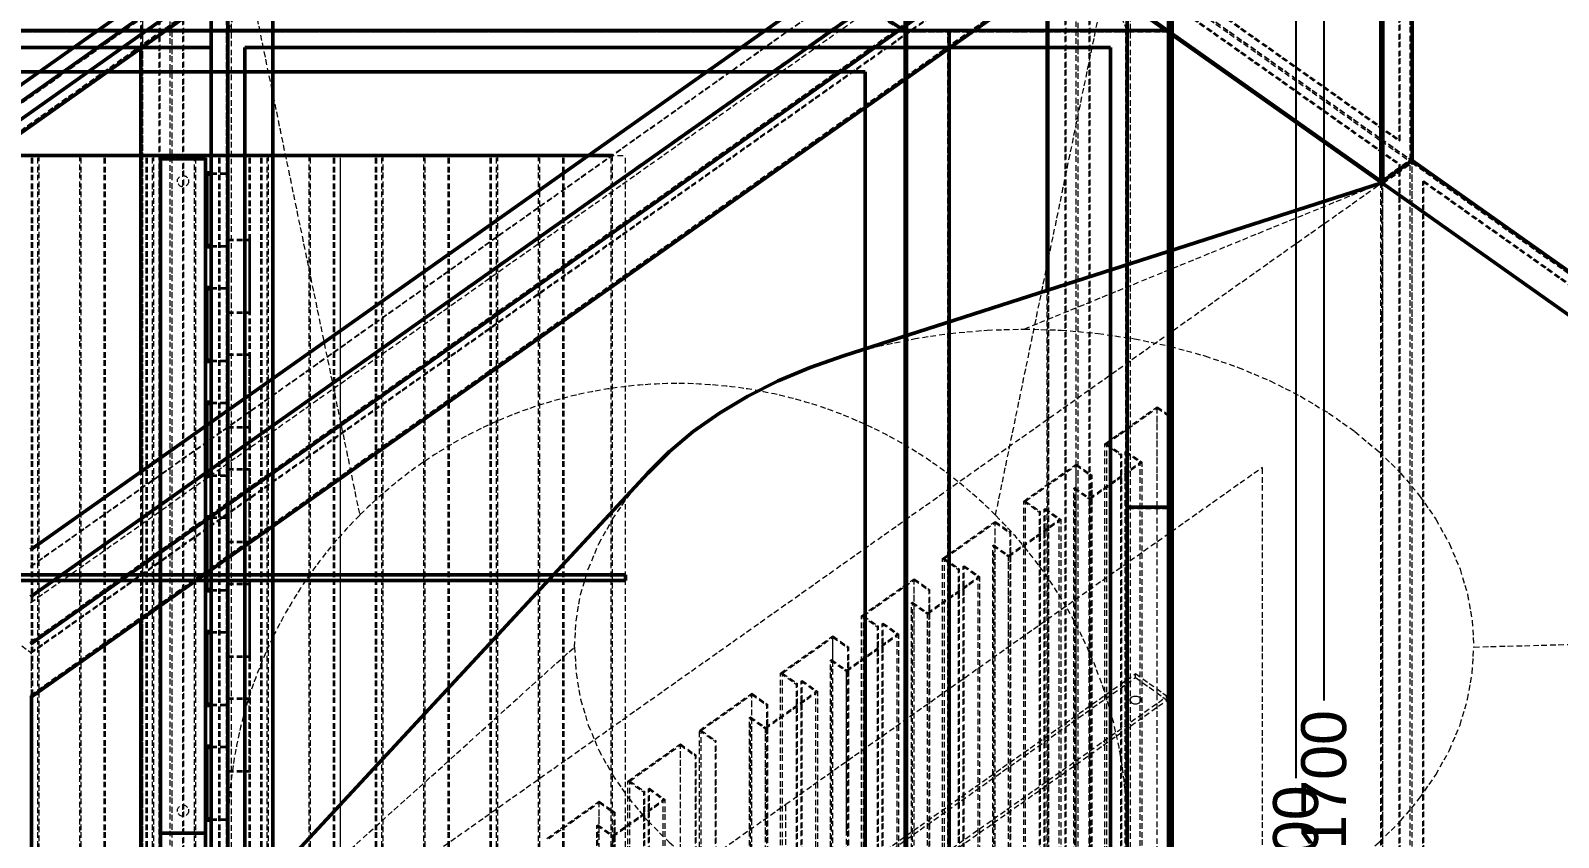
# Model space of a CAD drawing. Header units: millimetres. Extents: x -968 to 4266, y -964 to 3936.
# Drawn here: x 1596 to 2955, y 1482 to 2200 of the extents above; entities that cross this region are included whole.
import ezdxf

# ---------------------------------------------------------------- set-up
doc = ezdxf.new("R2010")
doc.units = ezdxf.units.MM
doc.linetypes.add('Hidden', pattern=[15, 5, -3, 5, -2])
for name, color, linetype, lineweight in [('Default', 7, 'Continuous', 50), ('Edges', 7, 'Hidden', 15), ('HiddenEdges', 2, 'Hidden', 15), ('HiddenSilhouettes', 2, 'Hidden', 15), ('HiddenWires', 7, 'Hidden', 15), ('Silhouettes', 7, 'Continuous', 50), ('Wires', 7, 'Hidden', 15)]:
    doc.layers.add(name, color=color, linetype=linetype, lineweight=lineweight)
doc.layers.add('Dimension', color=7, linetype='Continuous', lineweight=50, true_color=0x6495ed)
doc.styles.add('Default', font='arial.ttf')
doc.dimstyles.get("Standard").update_dxf_attribs({"dimtxt": 0.18, "dimasz": 0.18, "dimexe": 0.18, "dimexo": 0.0625, "dimgap": 0.09, "dimtad": 0, "dimtih": 1, "dimtoh": 1, "dimdec": 4, "dimzin": 0, "dimdsep": 46, "dimtxsty": 'Standard', "dimcen": 0.09, "dimadec": 0, "dimazin": 0, "dimtfac": 1, "dimtdec": 4, "dimtofl": 0, "dimtmove": 0, "dimatfit": 3, "dimfxl": 1, "dimtolj": 1, "dimtzin": 0, "dimarcsym": 0})

# ---------------------------------------------------------------- blocks, each defined once
blk = doc.blocks.new('Top')
at = {"layer": 'Edges'}
blk.add_lwpolyline([(990, 656.4), (1067.2, 282.8)], dxfattribs=at)
blk.add_polyline3d([(1632.8, 282.8, 0), (1750, 850, 0)], dxfattribs=at)
for start, end in [(45, 135), (135, 154.1767), (315, 45)]:
    blk.add_arc((1350, 0), 400, start, end, dxfattribs=at)
at = {"layer": 'HiddenEdges'}
blk.add_lwpolyline([(950, 850), (990, 656.4)], dxfattribs=at)
for points in [[(948.8, -848.8, 0), (948.8, 848.8, 0)], [(953, -853, 0), (953, 853, 0)], [(1751.2, 291.2, 0), (1751.2, 848.8, 0)], [(1753, -853, 0), (1753, 853, 0)], [(1750, 326.8, 0), (1751.2, 326.8, 0)], [(1751.2, 291.2, 0), (1786.8, 291.2, 0)], [(1751.2, -848.8, 0), (1751.2, 288.8, 0)], [(1751.2, 288.8, 0), (1786.8, 288.8, 0)], [(1750, 253.2, 0), (1751.2, 253.2, 0)]]:
    blk.add_polyline3d(points, dxfattribs=at)
blk.add_arc((1350, 0), 400, 154.1767, 205.8233, dxfattribs=at)
at = {"layer": 'HiddenSilhouettes'}
for points in [[(935, 587.5, 0), (950, 587.5, 0)], [(935, 586.3, 0), (950, 586.3, 0)], [(935, 522.7, 0), (950, 522.7, 0)], [(935, 521.5, 0), (950, 521.5, 0)], [(950, 528.5, 0), (970, 528.5, 0)], [(950, 527.3, 0), (968.8, 527.3, 0)], [(968.8, 463.7, 0), (968.8, 527.3, 0)], [(970, 462.5, 0), (970, 528.5, 0)], [(935, 485.5, 0), (950, 485.5, 0)], [(935, 484.3, 0), (950, 484.3, 0)], [(950, 463.7, 0), (968.8, 463.7, 0)], [(950, 462.5, 0), (970, 462.5, 0)], [(950, 426.5, 0), (970, 426.5, 0)], [(950, 425.3, 0), (968.8, 425.3, 0)], [(968.8, 361.7, 0), (968.8, 425.3, 0)], [(970, 360.5, 0), (970, 426.5, 0)], [(935, 420.7, 0), (950, 420.7, 0)], [(935, 419.5, 0), (950, 419.5, 0)], [(935, 383.5, 0), (950, 383.5, 0)], [(935, 382.3, 0), (950, 382.3, 0)], [(950, 361.7, 0), (968.8, 361.7, 0)], [(950, 360.5, 0), (970, 360.5, 0)], [(935, 318.7, 0), (950, 318.7, 0)], [(935, 317.5, 0), (950, 317.5, 0)], [(950, 324.5, 0), (970, 324.5, 0)], [(950, 323.3, 0), (968.8, 323.3, 0)], [(968.8, 259.7, 0), (968.8, 323.3, 0)], [(970, 258.5, 0), (970, 324.5, 0)], [(935, 281.5, 0), (950, 281.5, 0)], [(935, 280.3, 0), (950, 280.3, 0)], [(950, 259.7, 0), (968.8, 259.7, 0)], [(950, 258.5, 0), (970, 258.5, 0)], [(950, 222.5, 0), (970, 222.5, 0)], [(950, 221.3, 0), (968.8, 221.3, 0)], [(968.8, 157.7, 0), (968.8, 221.3, 0)], [(970, 156.5, 0), (970, 222.5, 0)], [(935, 216.7, 0), (950, 216.7, 0)], [(935, 215.5, 0), (950, 215.5, 0)], [(935, 179.5, 0), (950, 179.5, 0)], [(935, 178.3, 0), (950, 178.3, 0)], [(950, 157.7, 0), (968.8, 157.7, 0)], [(950, 156.5, 0), (970, 156.5, 0)], [(935, 114.7, 0), (950, 114.7, 0)], [(935, 113.5, 0), (950, 113.5, 0)], [(950, 120.5, 0), (970, 120.5, 0)], [(950, 119.3, 0), (968.8, 119.3, 0)], [(968.8, 55.7, 0), (968.8, 119.3, 0)], [(970, 54.5, 0), (970, 120.5, 0)], [(935, 77.5, 0), (950, 77.5, 0)], [(935, 76.3, 0), (950, 76.3, 0)], [(950, 55.7, 0), (968.8, 55.7, 0)], [(950, 54.5, 0), (970, 54.5, 0)], [(935, 12.7, 0), (950, 12.7, 0)], [(935, 11.5, 0), (950, 11.5, 0)]]:
    blk.add_polyline3d(points, dxfattribs=at)
at = {"layer": 'HiddenWires'}
for points in [[(1050, 0, 0), (1050, 600, 0)], [(1750, 222.5, 0), (1750, 445, 0)], [(1050, -600, 0), (1050, 0, 0)]]:
    blk.add_polyline3d(points, dxfattribs=at)
at = {"layer": 'Silhouettes'}
for points in [[(990, -890, 0), (990, 890, 0)], [(1790, -890, 0), (1790, 890, 0)], [(950, -850, 0), (950, 850, 0)], [(1750, 290, 0), (1750, 850, 0)], [(1786.8, 290, 0), (1786.8, 850, 0)], [(935, -835, 0), (935, 835, 0)], [(890, 0, 0), (890, 600, 0)], [(890, 600, 0), (930, 600, 0)], [(930, 278.1, 0), (930, 600, 0)], [(930, 521.5, 0), (930, 587.5, 0)], [(930, 587.5, 0), (935, 587.5, 0)], [(931.2, 522.7, 0), (931.2, 586.3, 0)], [(931.2, 586.3, 0), (935, 586.3, 0)], [(930, 521.5, 0), (935, 521.5, 0)], [(931.2, 522.7, 0), (935, 522.7, 0)], [(930, 419.5, 0), (930, 485.5, 0)], [(930, 485.5, 0), (935, 485.5, 0)], [(931.2, 420.7, 0), (931.2, 484.3, 0)], [(931.2, 484.3, 0), (935, 484.3, 0)], [(930, 419.5, 0), (935, 419.5, 0)], [(931.2, 420.7, 0), (935, 420.7, 0)], [(930, 317.5, 0), (930, 383.5, 0)], [(930, 383.5, 0), (935, 383.5, 0)], [(931.2, 318.7, 0), (931.2, 382.3, 0)], [(931.2, 382.3, 0), (935, 382.3, 0)], [(930, 317.5, 0), (935, 317.5, 0)], [(931.2, 318.7, 0), (935, 318.7, 0)], [(1750, 290, 0), (1786.8, 290, 0)], [(1750, -850, 0), (1750, 290, 0)], [(1786.8, -850, 0), (1786.8, 290, 0)], [(930, 215.5, 0), (930, 281.5, 0)], [(930, 281.5, 0), (935, 281.5, 0)], [(931.2, 216.7, 0), (931.2, 280.3, 0)], [(931.2, 280.3, 0), (935, 280.3, 0)], [(930, 0, 0), (930, 222.5, 0)], [(930, 215.5, 0), (935, 215.5, 0)], [(931.2, 216.7, 0), (935, 216.7, 0)], [(930, 113.5, 0), (930, 179.5, 0)], [(930, 179.5, 0), (935, 179.5, 0)], [(931.2, 114.7, 0), (931.2, 178.3, 0)], [(931.2, 178.3, 0), (935, 178.3, 0)], [(930, 113.5, 0), (935, 113.5, 0)], [(931.2, 114.7, 0), (935, 114.7, 0)], [(930, 11.5, 0), (930, 77.5, 0)], [(930, 77.5, 0), (935, 77.5, 0)], [(931.2, 12.7, 0), (931.2, 76.3, 0)], [(931.2, 76.3, 0), (935, 76.3, 0)], [(890, -600, 0), (890, 0, 0)], [(890, 0, 0), (930, 0, 0)], [(930, 11.5, 0), (935, 11.5, 0)], [(930, -222.5, 0), (930, 0, 0)], [(931.2, 12.7, 0), (935, 12.7, 0)]]:
    blk.add_polyline3d(points, dxfattribs=at)
at = {"layer": 'Wires'}
for centre in [(910, 580), (910, 20)]:
    blk.add_circle(centre, 5, dxfattribs=at)
blk = doc.blocks.new('Front')
at = {"layer": 'Edges'}
for points in [[(950.5, 871, 0), (1067.2, 1169.8, 0)], [(1632.8, 1169.8, 0), (1749.5, 871, 0)]]:
    blk.add_polyline3d(points, dxfattribs=at)
at = {"layer": 'HiddenEdges'}
blk.add_lwpolyline([(950, 869.8), (950.5, 871)], dxfattribs=at)
for points in [[(1749.5, 871, 0), (1750, 869.8, 0)], [(531.2, 869.8, 0), (948.8, 869.8, 0)], [(948.8, -1517.8, 0), (948.8, 869.8, 0)], [(951.2, -1517.8, 0), (951.2, 869.8, 0)], [(951.2, 869.8, 0), (1748.8, 869.8, 0)], [(1748.8, -1517.8, 0), (1748.8, 869.8, 0)], [(1751.2, -1517.8, 0), (1751.2, 869.8, 0)], [(1751.2, 869.8, 0), (1786.8, 869.8, 0)], [(1750, 834.2, 0), (1751.2, 834.2, 0)], [(930, -380.2, 0), (930, 759.8, 0)], [(931.2, -380.2, 0), (931.2, 759.8, 0)], [(970, -380.2, 0), (970, 759.8, 0)]]:
    blk.add_polyline3d(points, dxfattribs=at)
at = {"layer": 'HiddenSilhouettes'}
for points in [[(950, 869.8), (950, 871)], [(1750, 871), (1750, 869.8)]]:
    blk.add_lwpolyline(points, dxfattribs=at)
for points in [[(950, 869.8, 0), (950, 871, 0)], [(530, 869.8, 0), (950, 869.8, 0)], [(950, 869.8, 0), (1750, 869.8, 0)], [(930, 759.8, 0), (950, 759.8, 0)], [(950, 759.8, 0), (970, 759.8, 0)], [(968.8, -380.2, 0), (968.8, 759.8, 0)], [(890, 381.8, 0), (890, 386.8, 0)], [(890, 386.8, 0), (930, 386.8, 0)], [(890, 381.8, 0), (930, 381.8, 0)], [(930, 381.8, 0), (930, 386.8, 0)]]:
    blk.add_polyline3d(points, dxfattribs=at)
at = {"layer": 'HiddenWires'}
blk.add_polyline3d([(1050, -380.2, 0), (1050, 759.8, 0)], dxfattribs=at)
at = {"layer": 'Silhouettes'}
for points in [[(950, 871), (950.3, 1169.8)], [(1749.7, 1169.8), (1750, 871)]]:
    blk.add_lwpolyline(points, dxfattribs=at)
for points in [[(530, 871, 0), (950, 871, 0)], [(950, 871, 0), (1750, 871, 0)], [(950, -1519, 0), (950, 871, 0)], [(1750, -1519, 0), (1750, 871, 0)], [(1750, 871, 0), (1786.8, 871, 0)], [(1786.8, -1519, 0), (1786.8, 871, 0)], [(545, 856, 0), (935, 856, 0)], [(935, -1504, 0), (935, 856, 0)], [(965, 856, 0), (1735, 856, 0)], [(965, -1504, 0), (965, 856, 0)], [(1735, -1504, 0), (1735, 856, 0)]]:
    blk.add_polyline3d(points, dxfattribs=at)
blk.add_polyline3d([(1750, 869.8, 0)], close=True, dxfattribs=at)
blk = doc.blocks.new('Left')
at = {"layer": 'Edges'}
blk.add_lwpolyline([(282.8, 1169.8), (848.8, 870.4)], dxfattribs=at)
for points in [[(72.7, 759.8, 0)], [(136.3, 759.8, 0)], [(137.5, 759.8, 0)], [(173.5, 759.8, 0)], [(174.7, 759.8, 0)], [(238.3, 759.8, 0)], [(239.5, 759.8, 0)], [(275.5, 759.8, 0)], [(276.7, 759.8, 0)], [(340.3, 759.8, 0)], [(341.5, 759.8, 0)], [(377.5, 759.8, 0)], [(378.7, 759.8, 0)], [(442.3, 759.8, 0)], [(443.5, 759.8, 0)], [(479.5, 759.8, 0)], [(480.7, 759.8, 0)], [(544.3, 759.8, 0)], [(545.5, 759.8, 0)]]:
    blk.add_polyline3d(points, close=True, dxfattribs=at)
for points in [[(78.5, 386.8, 0), (78.5, 759.8, 0)], [(114.5, 386.8, 0), (114.5, 759.8, 0)], [(180.5, 386.8, 0), (180.5, 759.8, 0)], [(216.5, 386.8, 0), (216.5, 759.8, 0)], [(282.5, 386.8, 0), (282.5, 759.8, 0)], [(318.5, 386.8, 0), (318.5, 759.8, 0)], [(384.5, 386.8, 0), (384.5, 759.8, 0)], [(420.5, 386.8, 0), (420.5, 759.8, 0)], [(486.5, 386.8, 0), (486.5, 759.8, 0)], [(522.5, 386.8, 0), (522.5, 759.8, 0)], [(588.5, 386.8, 0), (588.5, 759.8, 0)], [(78.5, -225.2, 0), (78.5, 381.8, 0)], [(114.5, -225.2, 0), (114.5, 381.8, 0)], [(180.5, -225.2, 0), (180.5, 381.8, 0)], [(216.5, -225.2, 0), (216.5, 381.8, 0)], [(282.5, -225.2, 0), (282.5, 381.8, 0)], [(318.5, -225.2, 0), (318.5, 381.8, 0)], [(384.5, -225.2, 0), (384.5, 381.8, 0)], [(420.5, -225.2, 0), (420.5, 381.8, 0)], [(486.5, -225.2, 0), (486.5, 381.8, 0)], [(522.5, -225.2, 0), (522.5, 381.8, 0)], [(588.5, -225.2, 0), (588.5, 381.8, 0)]]:
    blk.add_polyline3d(points, dxfattribs=at)
at = {"layer": 'HiddenEdges'}
blk.add_lwpolyline([(848.8, 870.4), (850, 869.8)], dxfattribs=at)
for points in [[(886.8, 869.8, 0), (850, 869.8, 0)], [(886.8, -1517.8, 0), (886.8, 869.8, 0)], [(888, 856, 0), (886.8, 856, 0)], [(72.7, -380.2, 0), (72.7, 759.8, 0)], [(136.3, -380.2, 0), (136.3, 759.8, 0)], [(137.5, -380.2, 0), (137.5, 759.8, 0)], [(173.5, -380.2, 0), (173.5, 759.8, 0)], [(174.7, -380.2, 0), (174.7, 759.8, 0)], [(238.3, -380.2, 0), (238.3, 759.8, 0)], [(239.5, -380.2, 0), (239.5, 759.8, 0)], [(275.5, -380.2, 0), (275.5, 759.8, 0)], [(276.7, -380.2, 0), (276.7, 759.8, 0)], [(340.3, -380.2, 0), (340.3, 759.8, 0)], [(341.5, -380.2, 0), (341.5, 759.8, 0)], [(377.5, -380.2, 0), (377.5, 759.8, 0)], [(378.7, -380.2, 0), (378.7, 759.8, 0)], [(442.3, -380.2, 0), (442.3, 759.8, 0)], [(443.5, -380.2, 0), (443.5, 759.8, 0)], [(479.5, -380.2, 0), (479.5, 759.8, 0)], [(480.7, -380.2, 0), (480.7, 759.8, 0)], [(544.3, -380.2, 0), (544.3, 759.8, 0)], [(545.5, -380.2, 0), (545.5, 759.8, 0)], [(78.5, 381.8, 0), (78.5, 386.8, 0)], [(114.5, 381.8, 0), (114.5, 386.8, 0)], [(180.5, 381.8, 0), (180.5, 386.8, 0)], [(216.5, 381.8, 0), (216.5, 386.8, 0)], [(282.5, 381.8, 0), (282.5, 386.8, 0)], [(318.5, 381.8, 0), (318.5, 386.8, 0)], [(384.5, 381.8, 0), (384.5, 386.8, 0)], [(420.5, 381.8, 0), (420.5, 386.8, 0)], [(486.5, 381.8, 0), (486.5, 386.8, 0)], [(522.5, 381.8, 0), (522.5, 386.8, 0)], [(588.5, 381.8, 0), (588.5, 386.8, 0)]]:
    blk.add_polyline3d(points, dxfattribs=at)
at = {"layer": 'HiddenSilhouettes'}
for points in [[(-290, 871, 0), (848.2, 871, 0)], [(848.8, 871, 0), (850, 871, 0)], [(848.8, 870.6, 0), (850, 869.8, 0)], [(71.5, -380.2, 0), (71.5, 759.8, 0)], [(77.3, -380.2, 0), (77.3, 759.8, 0)], [(115.7, -380.2, 0), (115.7, 759.8, 0)], [(179.3, -380.2, 0), (179.3, 759.8, 0)], [(217.7, -380.2, 0), (217.7, 759.8, 0)], [(281.3, -380.2, 0), (281.3, 759.8, 0)], [(319.7, -380.2, 0), (319.7, 759.8, 0)], [(383.3, -380.2, 0), (383.3, 759.8, 0)], [(421.7, -380.2, 0), (421.7, 759.8, 0)], [(485.3, -380.2, 0), (485.3, 759.8, 0)], [(523.7, -380.2, 0), (523.7, 759.8, 0)], [(587.3, -380.2, 0), (587.3, 759.8, 0)]]:
    blk.add_polyline3d(points, dxfattribs=at)
at = {"layer": 'HiddenWires'}
blk.add_polyline3d([(848.8, 869.8, 0), (850, 869.8, 0)], dxfattribs=at)
at = {"layer": 'Silhouettes'}
for points in [[(848.8, 869.8, 0), (848.8, 1479.8, 0)], [(850, 869.8, 0), (850, 1191.7, 0)], [(399.7, 1169.8, 0), (848.8, 870.6, 0)], [(848.2, 871, 0), (848.8, 871, 0)], [(850, 794.5, 0), (850, 871, 0)], [(850, 871, 0), (888, 871, 0)], [(888, -1519, 0), (888, 871, 0)], [(848.8, 869.8, 0), (850, 869.8, 0)], [(848.8, -1520.2, 0), (848.8, 869.8, 0)], [(-253.2, 834.2, 0), (813.2, 834.2, 0)], [(813.2, -1482.2, 0), (813.2, 834.2, 0)], [(850, 0, 0), (850, 794.5, 0)], [(12.5, 759.8, 0), (78.5, 759.8, 0)], [(71.5, 759.8, 0), (137.5, 759.8, 0)], [(72.7, 759.8, 0), (136.3, 759.8, 0)], [(114.5, 759.8, 0), (180.5, 759.8, 0)], [(173.5, 759.8, 0), (222.5, 759.8, 0)], [(174.7, 759.8, 0), (222.5, 759.8, 0)], [(216.5, 759.8, 0), (282.5, 759.8, 0)], [(275.5, 759.8, 0), (333.7, 759.8, 0)], [(276.7, 759.8, 0), (333.7, 759.8, 0)], [(318.5, 759.8, 0), (384.5, 759.8, 0)], [(377.5, 759.8, 0), (443.5, 759.8, 0)], [(378.7, 759.8, 0), (442.3, 759.8, 0)], [(420.5, 759.8, 0), (486.5, 759.8, 0)], [(479.5, 759.8, 0), (545.5, 759.8, 0)], [(480.7, 759.8, 0), (544.3, 759.8, 0)], [(522.5, 759.8, 0), (588.5, 759.8, 0)], [(0, 386.8, 0), (600, 386.8, 0)], [(0, 381.8, 0), (600, 381.8, 0)], [(600, 381.8, 0), (600, 386.8, 0)]]:
    blk.add_polyline3d(points, dxfattribs=at)
for points in [[(850, 871, 0)], [(71.5, 759.8, 0)], [(77.3, 759.8, 0)], [(115.7, 759.8, 0)], [(179.3, 759.8, 0)], [(217.7, 759.8, 0)], [(281.3, 759.8, 0)], [(319.7, 759.8, 0)], [(383.3, 759.8, 0)], [(421.7, 759.8, 0)], [(485.3, 759.8, 0)], [(523.7, 759.8, 0)], [(587.3, 759.8, 0)]]:
    blk.add_polyline3d(points, close=True, dxfattribs=at)
at = {"layer": 'Wires'}
for points in [[(-850, 869.8, 0), (848.8, 869.8, 0)], [(0, 759.8, 0), (600, 759.8, 0)], [(600, -380.2, 0), (600, 759.8, 0)]]:
    blk.add_polyline3d(points, dxfattribs=at)
blk = doc.blocks.new('Isometric')
at = {"layer": 'Edges'}
for points in [[(70.7, 170.2), (1329.4, 1060.2)], [(70.7, 159.8), (1277, 1012.8)], [(70.7, 122.8), (1329.4, 1012.8)], [(1272.8, 579.3), (1272.8, 970.7)], [(996.7, 775.4), (1271.9, 580.8)], [(976.7, 483.3), (976.7, 761.3)], [(169.7, 322), (169.7, 699)], [(170.6, 322.6), (170.6, 699.6)], [(1272.8, 578.5), (1272.8, 612.5)], [(1272.8, 578.5), (1272.8, 579.3)], [(1272.8, 579.3), (1838.5, 179.3)], [(1272.8, 578.5), (1302.8, 557.2)], [(793.9, 424.6), (824.7, 433.1), (856.4, 439.8), (888.8, 444.6), (921.6, 447.5), (954.6, 448.5)], [(954.6, 448.5), (987.6, 447.5), (1020.4, 444.6), (1052.8, 439.8), (1084.5, 433.1), (1115.3, 424.6), (1145, 414.4), (1173.4, 402.4), (1200.3, 388.8), (1225.5, 373.7), (1248.9, 357.2), (1270.3, 339.3), (1289.5, 320.3), (1306.4, 300.2), (1320.9, 279.2), (1332.9, 257.4), (1342.4, 235), (1349.1, 212.2), (1353.2, 189), (1354.6, 165.6)], [(554.6, 165.6), (556, 189), (560, 212.2), (566.8, 235), (576.3, 257.4), (588.3, 279.2), (602.8, 300.2), (619.7, 320.3)], [(169.7, -164.8), (169.7, 190.7)], [(71.2, -271), (554.6, 165.6)], [(554.6, 165.6), (556, 142.3), (560, 119.1), (566.8, 96.2), (576.3, 73.8), (588.3, 52), (602.8, 31), (619.7, 10.9), (638.9, -8.1), (660.3, -26), (683.7, -42.5), (708.9, -57.6), (735.8, -71.2), (764.2, -83.1), (793.9, -93.4), (824.7, -101.9), (856.4, -108.6), (888.8, -113.4), (921.6, -116.3), (954.6, -117.2)], [(954.6, -117.2), (987.6, -116.3), (1020.4, -113.4), (1052.8, -108.6), (1084.5, -101.9), (1115.3, -93.4), (1145, -83.1), (1173.4, -71.2), (1200.3, -57.6), (1225.5, -42.5), (1248.9, -26), (1270.3, -8.1), (1289.5, 10.9), (1306.4, 31), (1320.9, 52), (1332.9, 73.8), (1342.4, 96.2), (1349.1, 119.1), (1353.2, 142.3), (1354.6, 165.6)]]:
    blk.add_lwpolyline(points, dxfattribs=at)
for points in [[(-205.1, 447, 0), (975.8, 1282, 0)], [(70.7, 237, 0), (1272.8, 1087, 0)], [(954.6, 448.5, 0), (1272.8, 578.5, 0)], [(170.6, -163.9, 0), (170.6, 191.3, 0)], [(1354.6, 165.6, 0), (1837.2, 178.4, 0)]]:
    blk.add_polyline3d(points, dxfattribs=at)
at = {"layer": 'HiddenEdges'}
for points in [[(186, -293.6), (186, 1375.2)], [(196.6, -311.7), (196.6, 1378.3)], [(196.6, -312), (196.6, 1376.3)], [(206.3, -309.2), (206.3, 1359.6)], [(170.6, -330.9), (170.6, 1359.1)], [(-226.3, 447.4), (974.1, 1296.2)], [(1289.1, 616.4), (1289.1, 1026.6)], [(992.1, -863.6), (992.1, 805.2)], [(1002.7, 808.3), (1299.7, 598.3)], [(1002.7, 808), (1298, 599.2)], [(976.7, -900.9), (976.7, 789.1)], [(1012.4, -879.2), (1012.4, 789.6)], [(169.7, 699), (169.7, 742)], [(1289.1, -1073.6), (1289.1, 595.2)], [(1299.7, -1092), (1299.7, 596.3)], [(70.7, -271.5), (1272.8, 578.5)], [(1272.8, 578.5), (1273.6, 579.1)], [(1272.8, 459.4), (1272.8, 578.5)], [(1273.6, -1110.9), (1273.6, 579.1)], [(1273.6, -257.7), (1273.6, 577.9)], [(1309.4, -1089.2), (1309.4, 579.6)], [(976.7, -900.4), (976.7, 483.3)], [(1073, 306.3), (1073, 379.4)], [(1073, -399.6), (1073, 378.2)], [(1045.5, -466.2), (1045.5, 339.9)], [(1000.9, -478.9), (1000.9, 327.2)], [(1040.5, -469.7), (1040.5, 336.4)], [(169.7, 190.7), (169.7, 322)], [(170.6, 191.3), (170.6, 322.6)], [(1014.2, -488.3), (1014.2, 317.8)], [(999.6, -498.6), (999.6, 307.5)], [(968.4, -520.7), (968.4, 285.4)], [(973.3, -517.2), (973.3, 288.9)], [(1012.9, 0), (1012.9, 298.1)], [(1012.9, -442.1), (1012.9, 296.9)], [(928.8, 153.1), (928.8, 277.4)], [(942.1, -539.3), (942.1, 266.8)], [(940.8, 153.1), (940.8, 247.1)], [(896.3, -571.7), (896.3, 234.4)], [(901.2, -568.2), (901.2, 237.9)], [(856.7, 153.1), (856.7, 226.4)], [(856.7, -580.9), (856.7, 225.2)], [(855.4, -600.6), (855.4, 205.5)], [(870, -590.3), (870, 215.8)], [(868.7, 153.1), (868.7, 196.1)], [(868.7, -544.1), (868.7, 194.9)], [(824.1, -622.7), (824.1, 183.4)], [(829.1, -619.2), (829.1, 186.9)], [(784.5, -631.9), (784.5, 174.2)], [(797.8, -641.3), (797.8, 164.8)], [(70.7, 159.8), (71.6, 160.4)], [(783.3, -651.6), (783.3, 154.5)], [(757, -670.2), (757, 135.9)], [(796.6, -595.1), (796.6, 143.9)], [(1053.6, 138.4), (1053.6, 141.9)], [(712.4, -682.9), (712.4, 123.2)], [(752, -673.7), (752, 132.4)], [(711.1, -702.6), (711.1, 103.5)], [(724.4, 0), (724.4, 94.1)], [(724.4, -646.1), (724.4, 92.9)], [(648.8, 0), (648.8, 79.4)], [(648.8, -727.9), (648.8, 78.2)], [(662.1, -737.3), (662.1, 68.8)], [(679.9, -677.6), (679.9, 81.4)], [(576.6, -778.9), (576.6, 27.2)], [(616.2, -769.7), (616.2, 36.4)], [(621.2, -766.2), (621.2, 39.9)], [(589.9, -788.3), (589.9, 17.8)], [(588.7, -809.2), (588.7, -3.1)]]:
    blk.add_lwpolyline(points, dxfattribs=at)
for points in [[(-226.3, 461.2, 0), (954.6, 1296.2, 0)], [(-226.3, 421.4, 0), (974.1, 1270.2, 0)], [(70.7, 251.2, 0), (1251.6, 1086.2, 0)], [(70.7, 237.4, 0), (1271.1, 1086.2, 0)], [(70.7, 211.4, 0), (1271.1, 1060.2, 0)], [(70.7, 160.7, 0), (1272.8, 1010.7, 0)], [(1002.7, -882, 0), (1002.7, 806.3, 0)], [(1012.4, 810.8, 0), (1288.2, 615.8, 0)], [(976.7, 789.1, 0), (1273.6, 579.1, 0)], [(1013.3, 790.2, 0), (1289.1, 595.2, 0)], [(170.6, 699.6, 0), (170.6, 742.6, 0)], [(1271.9, 579.1, 0), (1298, 597.5, 0)], [(1288.2, 594.6, 0), (1289.1, 595.2, 0)], [(1310.3, 580.2, 0), (1854.7, 195.2, 0)], [(1086.3, -390.2, 0), (1086.3, 368.8, 0)], [(1000.9, 306.3, 0), (1000.9, 328.4, 0)], [(928.8, -529.9, 0), (928.8, 276.2, 0)], [(927.5, -549.6, 0), (927.5, 256.5, 0)], [(940.8, -493.1, 0), (940.8, 245.9, 0)], [(784.5, 153.1, 0), (784.5, 175.4, 0)], [(796.6, 0, 0), (796.6, 145.1, 0)], [(712.4, 0, 0), (712.4, 124.4, 0)], [(725.7, -692.3, 0), (725.7, 113.8, 0)], [(576.6, 0, 0), (576.6, 28.4, 0)], [(575.4, -798.6, 0), (575.4, 7.5, 0)], [(588.7, -153.1, 0), (588.7, -1.9, 0)]]:
    blk.add_polyline3d(points, dxfattribs=at)
at = {"layer": 'HiddenSilhouettes'}
for points in [[(185.1, -294.2), (185.1, 1374.6)], [(207.2, -308.6), (207.2, 1360.2)], [(70.7, 205), (1277, 1058)], [(991.2, -864.2), (991.2, 804.6)], [(1001, -880.8), (1001, 807.5)], [(1013.3, 811.4), (1289.1, 616.4)], [(1012.4, 789.6), (1288.2, 594.6)], [(1013.3, -878.6), (1013.3, 790.2)], [(1299.7, 459.4), (1299.7, 598.3)], [(1288.2, -1074.2), (1288.2, 594.6)], [(1298, -1090.8), (1298, 597.5)], [(1271.9, -258.9), (1271.9, 578.2)], [(1273.6, 579.1), (1273.6, 579.9)], [(1273.6, 579.1), (1839.3, 179.1)], [(1310.3, -1088.6), (1310.3, 580.2)], [(975, -899.2), (975, 482.8)], [(975.8, -459.4), (975.8, 483.1)], [(-225.4, 370.4), (71.6, 160.4)], [(1026.4, 346.4), (1073, 379.4)], [(1073, 379.4), (1087.2, 369.4)], [(1073, 378.2), (1086.3, 368.8)], [(1086.3, 368.8), (1087.2, 369.4)], [(1026.4, -459.7), (1026.4, 346.4)], [(1026.4, 346.4), (1040.5, 336.4)], [(1028.1, -459.7), (1028.1, 346.4)], [(1028.1, 346.4), (1041.4, 337)], [(1044.6, 339.3), (1045.5, 339.9)], [(954.2, 295.4), (1000.9, 328.4)], [(955.9, 295.4), (1000.9, 327.2)], [(1000.9, 328.4), (1015.1, 318.4)], [(1000.9, 327.2), (1014.2, 317.8)], [(1012.9, 298.1), (1057.9, 329.9)], [(1040.5, 336.4), (1041.4, 337)], [(1041.4, -469.1), (1041.4, 337)], [(1044.6, -466.8), (1044.6, 339.3)], [(1057.9, -476.2), (1057.9, 329.9)], [(1059.6, -409.1), (1059.6, 329.9)], [(168.9, 190.1), (168.9, 321.4)], [(1014.2, 317.8), (1015.1, 318.4)], [(1015.1, -487.7), (1015.1, 318.4)], [(998.8, 306.9), (999.6, 307.5)], [(998.8, -452.1), (998.8, 306.9)], [(999.6, 307.5), (1012.9, 298.1)], [(954.2, -510.7), (954.2, 295.4)], [(954.2, 295.4), (968.4, 285.4)], [(955.9, -510.7), (955.9, 295.4)], [(955.9, 295.4), (969.2, 286)], [(969.2, -520.1), (969.2, 286)], [(972.5, 288.3), (973.3, 288.9)], [(972.5, -517.8), (972.5, 288.3)], [(972.5, 288.3), (985.8, 278.9)], [(973.3, 288.9), (987.5, 278.9)], [(883.8, 244.4), (928.8, 276.2)], [(928.8, 276.2), (942.1, 266.8)], [(940.8, 247.1), (985.8, 278.9)], [(940.8, 245.9), (987.5, 278.9)], [(985.8, -527.2), (985.8, 278.9)], [(942.1, 266.8), (942.9, 267.4)], [(942.9, -538.7), (942.9, 267.4)], [(926.7, 255.9), (927.5, 256.5)], [(926.7, 255.9), (940.8, 245.9)], [(927.5, 256.5), (940.8, 247.1)], [(882.1, -561.7), (882.1, 244.4)], [(882.1, 244.4), (896.3, 234.4)], [(883.8, -561.7), (883.8, 244.4)], [(883.8, 244.4), (897.1, 235)], [(896.3, 234.4), (897.1, 235)], [(897.1, -571.1), (897.1, 235)], [(900.4, -568.8), (900.4, 237.3)], [(900.4, 237.3), (913.7, 227.9)], [(810, 193.4), (856.7, 226.4)], [(811.7, 193.4), (856.7, 225.2)], [(856.7, 225.2), (870, 215.8)], [(868.7, 194.9), (915.3, 227.9)], [(913.7, -578.2), (913.7, 227.9)], [(915.3, -511.1), (915.3, 227.9)], [(854.5, 204.9), (855.4, 205.5)], [(854.5, -554.1), (854.5, 204.9)], [(854.5, 204.9), (868.7, 194.9)], [(855.4, 205.5), (868.7, 196.1)], [(870, 215.8), (870.8, 216.4)], [(870.8, -589.7), (870.8, 216.4)], [(810, -612.7), (810, 193.4)], [(811.7, -612.7), (811.7, 193.4)], [(811.7, 193.4), (825, 184)], [(796.6, 145.1), (841.5, 176.9)], [(796.6, 143.9), (843.2, 176.9)], [(824.1, 183.4), (825, 184)], [(825, -622.1), (825, 184)], [(828.2, -619.8), (828.2, 186.3)], [(828.2, 186.3), (841.5, 176.9)], [(841.5, -629.2), (841.5, 176.9)], [(843.2, -562.1), (843.2, 176.9)], [(739.6, 142.4), (784.5, 174.2)], [(784.5, 175.4), (798.7, 165.4)], [(784.5, 174.2), (797.8, 164.8)], [(797.8, 164.8), (798.7, 165.4)], [(798.7, -640.7), (798.7, 165.4)], [(71.6, 121.3), (71.6, 160.4)], [(782.4, -605.1), (782.4, 153.9)], [(629.3, -158.1), (1053.6, 141.9)], [(737.9, -663.7), (737.9, 142.4)], [(737.9, 142.4), (752, 132.4)], [(739.6, -663.7), (739.6, 142.4)], [(739.6, 142.4), (752.9, 133)], [(756.1, 135.3), (757, 135.9)], [(757, 135.9), (771.1, 125.9)], [(1053.6, 138.4), (1081.9, 118.4)], [(665.7, 91.4), (712.4, 124.4)], [(667.4, 91.4), (712.4, 123.2)], [(712.4, 123.2), (725.7, 113.8)], [(724.4, 94.1), (769.4, 125.9)], [(724.4, 92.9), (771.1, 125.9)], [(752.9, -673.1), (752.9, 133)], [(756.1, -670.8), (756.1, 135.3)], [(756.1, 135.3), (769.4, 125.9)], [(769.4, -680.2), (769.4, 125.9)], [(771.1, -613.1), (771.1, 125.9)], [(657.6, -178.1), (1081.9, 121.9)], [(657.6, -181.6), (1081.9, 118.4)], [(726.6, -691.7), (726.6, 114.4)], [(1081.9, 118.4), (1081.9, 121.9)], [(710.3, 102.9), (711.1, 103.5)], [(711.1, 103.5), (724.4, 94.1)], [(667.4, -714.7), (667.4, 91.4)], [(667.4, 91.4), (680.7, 82)], [(679.9, 81.4), (680.7, 82)], [(603.8, 46.4), (648.8, 78.2)], [(648.8, 78.2), (662.1, 68.8)], [(662.1, 68.8), (662.9, 69.4)], [(662.9, -736.7), (662.9, 69.4)], [(602.1, -759.7), (602.1, 46.4)], [(602.1, 46.4), (616.2, 36.4)], [(603.8, -759.7), (603.8, 46.4)], [(603.8, 46.4), (617.1, 37)], [(531.7, -4.6), (576.6, 27.2)], [(576.6, 28.4), (590.8, 18.4)], [(588.7, -1.9), (633.6, 29.9)], [(588.7, -3.1), (635.3, 29.9)], [(616.2, 36.4), (617.1, 37)], [(617.1, -769.1), (617.1, 37)], [(620.3, -766.8), (620.3, 39.3)], [(620.3, 39.3), (633.6, 29.9)], [(633.6, -776.2), (633.6, 29.9)], [(635.3, -776.2), (635.3, 29.9)], [(590.8, -787.7), (590.8, 18.4)], [(574.5, 6.9), (575.4, 7.5)], [(574.5, -799.2), (574.5, 6.9)], [(574.5, 6.9), (588.7, -3.1)], [(575.4, 7.5), (588.7, -1.9)]]:
    blk.add_lwpolyline(points, dxfattribs=at)
for points in [[(194.9, -310.8, 0), (194.9, 1377.5, 0)], [(-224.6, 446.2, 0), (975.8, 1295, 0)], [(-226.3, 420.2, 0), (975.8, 1270.2, 0)], [(1288.2, 615.8, 0), (1288.2, 1026, 0)], [(1298, 599.2, 0), (1298, 1028.8, 0)], [(1002.7, 806.3, 0), (1298, 597.5, 0)], [(168.9, 698.4, 0), (168.9, 741.4, 0)], [(1288.2, 615.8, 0), (1289.1, 616.4, 0)], [(1271.9, 580.8, 0), (1298, 599.2, 0)], [(1274.2, 578.3, 0), (1299.7, 596.3, 0)], [(1299.7, 596.3, 0), (1863.7, 197.5, 0)], [(1309.4, 579.6, 0), (1310.3, 580.2, 0)], [(1309.4, 579.6, 0), (1853.9, 194.6, 0)], [(1272.8, -258.3, 0), (1272.8, 459.4, 0)], [(1028.1, 346.4, 0), (1073, 378.2, 0)], [(1087.2, -389.6, 0), (1087.2, 369.4, 0)], [(1045.5, 339.9, 0), (1059.6, 329.9, 0)], [(1012.9, 296.9, 0), (1059.6, 329.9, 0)], [(1044.6, 339.3, 0), (1057.9, 329.9, 0)], [(998.8, 306.9, 0), (1012.9, 296.9, 0)], [(968.4, 285.4, 0), (969.2, 286, 0)], [(882.1, 244.4, 0), (928.8, 277.4, 0)], [(928.8, 277.4, 0), (942.9, 267.4, 0)], [(987.5, -460.1, 0), (987.5, 278.9, 0)], [(926.7, -503.1, 0), (926.7, 255.9, 0)], [(900.4, 237.3, 0), (901.2, 237.9, 0)], [(901.2, 237.9, 0), (915.3, 227.9, 0)], [(856.7, 226.4, 0), (870.8, 216.4, 0)], [(868.7, 196.1, 0), (913.7, 227.9, 0)], [(810, 193.4, 0), (824.1, 183.4, 0)], [(828.2, 186.3, 0), (829.1, 186.9, 0)], [(829.1, 186.9, 0), (843.2, 176.9, 0)], [(737.9, 142.4, 0), (784.5, 175.4, 0)], [(782.4, 153.9, 0), (783.3, 154.5, 0)], [(782.4, 153.9, 0), (796.6, 143.9, 0)], [(783.3, 154.5, 0), (796.6, 145.1, 0)], [(629.3, -161.6, 0), (1053.6, 138.4, 0)], [(1053.6, 141.9, 0), (1081.9, 121.9, 0)], [(712.4, 124.4, 0), (726.6, 114.4, 0)], [(752, 132.4, 0), (752.9, 133, 0)], [(725.7, 113.8, 0), (726.6, 114.4, 0)], [(710.3, -656.1, 0), (710.3, 102.9, 0)], [(710.3, 102.9, 0), (724.4, 92.9, 0)], [(665.7, -687.6, 0), (665.7, 91.4, 0)], [(665.7, 91.4, 0), (679.9, 81.4, 0)], [(680.7, -677, 0), (680.7, 82, 0)], [(602.1, 46.4, 0), (648.8, 79.4, 0)], [(648.8, 79.4, 0), (662.9, 69.4, 0)], [(530, -4.6, 0), (576.6, 28.4, 0)], [(576.6, 27.2, 0), (589.9, 17.8, 0)], [(620.3, 39.3, 0), (621.2, 39.9, 0)], [(621.2, 39.9, 0), (635.3, 29.9, 0)], [(589.9, 17.8, 0), (590.8, 18.4, 0)]]:
    blk.add_polyline3d(points, dxfattribs=at)
at = {"layer": 'HiddenWires'}
for points in [[(742.5, 25.7), (1166.7, 325.7)], [(1166.7, -333.3), (1166.7, 325.7)], [(1048.8, 119.3), (1050.1, 120.9)], [(1048.8, 117.5), (1050.1, 115.9)], [(1050.1, 120.9), (1052.3, 121.8)], [(1050.1, 115.9), (1052.3, 115)], [(1054.9, 121.8), (1057.1, 120.9)], [(1057.1, 120.9), (1058.4, 119.3)], [(1057.1, 115.9), (1058.4, 117.5)], [(318.2, -274.3), (742.5, 25.7)], [(742.5, -633.3), (742.5, 25.7)]]:
    blk.add_lwpolyline(points, dxfattribs=at)
for points in [[(1048.8, 117.5, 0), (1048.8, 119.3, 0)], [(1052.3, 121.8, 0), (1054.9, 121.8, 0)], [(1052.3, 115, 0), (1054.9, 115, 0)], [(1054.9, 115, 0), (1057.1, 115.9, 0)], [(1058.4, 117.5, 0), (1058.4, 119.3, 0)]]:
    blk.add_polyline3d(points, dxfattribs=at)
at = {"layer": 'Silhouettes'}
for points in [[(-226.3, 462), (954.6, 1297)], [(70.7, 252), (1251.6, 1087)], [(70.7, 210.2), (1272.8, 1060.2)], [(70.7, 168), (1329.4, 1058)], [(70.7, 120.7), (1329.4, 1010.7)], [(1299.7, 598.3), (1299.7, 989.7)], [(996.1, 775), (1272.8, 579.3)], [(975, 482.8), (975, 760.1)], [(1299.7, 598.3), (1865.3, 198.3)], [(793.9, 424.6), (1272.8, 578.5)], [(1271.9, 578.2), (1271.9, 579.1)], [(619.7, 320.3), (638.9, 339.3), (660.3, 357.2), (683.7, 373.7), (708.9, 388.8), (735.8, 402.4), (764.2, 414.4), (793.9, 424.6)], [(168.9, -165.7), (168.9, 190.1)]]:
    blk.add_lwpolyline(points, dxfattribs=at)
for points in [[(-226.3, 447, 0), (975.8, 1297, 0)], [(-204.5, 446.6, 0), (975.8, 1281.2, 0)], [(-195.8, 440.5, 0), (975.8, 1269, 0)], [(1271.9, 580.8, 0), (1271.9, 970.1, 0)], [(1273.6, 579.9, 0), (1273.6, 971.3, 0)], [(995.5, 774.6, 0), (1272.8, 578.5, 0)], [(975.8, 483.1, 0), (975.8, 760.7, 0)], [(168.9, 321.4, 0), (168.9, 698.4, 0)], [(1272.8, 579.3, 0), (1299.7, 598.3, 0)], [(1273.6, 577.9, 0), (1274.2, 578.3, 0)], [(1273.6, 577.9, 0), (1776.6, 222.2, 0)], [(71.2, -271, 0), (619.7, 320.3, 0)], [(71.6, -270.6, 0), (71.6, 121.3, 0)]]:
    blk.add_polyline3d(points, dxfattribs=at)
blk = doc.blocks.new('*D5')
at = {"layer": 'Defpoints', "color": 0}
for p in [(-928.5, 1486), (2571.5, 1486), (2571.5, 360)]:
    blk.add_point(p, dxfattribs=at)
at = {"layer": 'Dimension', "color": 0, "lineweight": -2}
for p, q in [((-928.5, 1476), (-928.5, 340)), ((2571.5, 1476), (2571.5, 340)), ((-880.5, 360), (751.9, 360)), ((2523.5, 360), (891.1, 360))]:
    blk.add_line(p, q, dxfattribs=at)
at = {"layer": 'Dimension', "color": 0}
for points in [[(-880.5, 368), (-880.5, 352), (-928.5, 360)], [(2523.5, 352), (2523.5, 368), (2571.5, 360)]]:
    blk.add_solid(points, dxfattribs=at)
at = {"layer": 'Dimension', "color": 0, "insert": (821.5, 360), "char_height": 40, "attachment_point": 5, "style": 'Default'}
blk.add_mtext('\\A1;3500', dxfattribs=at)
blk = doc.blocks.new('*D6')
at = {"layer": 'Defpoints', "color": 0}
for p in [(-928.5, 1486), (1771.5, 1486), (1771.5, 510)]:
    blk.add_point(p, dxfattribs=at)
at = {"layer": 'Dimension', "color": 0, "lineweight": -2}
for p, q in [((-928.5, 1476), (-928.5, 490)), ((1771.5, 1476), (1771.5, 490)), ((-880.5, 510), (226.3, 510)), ((1723.5, 510), (616.7, 510))]:
    blk.add_line(p, q, dxfattribs=at)
at = {"layer": 'Dimension', "color": 0}
for points in [[(-880.5, 518), (-880.5, 502), (-928.5, 510)], [(1723.5, 502), (1723.5, 518), (1771.5, 510)]]:
    blk.add_solid(points, dxfattribs=at)
at = {"layer": 'Dimension', "color": 0, "insert": (421.5, 510), "char_height": 40, "attachment_point": 5, "style": 'Default'}
blk.add_mtext('\\A1;DEPTH = 2700', dxfattribs=at)
blk = doc.blocks.new('*D7')
at = {"layer": 'Defpoints', "color": 0}
for p in [(1771.5, 1486), (2571.5, 1486), (2571.5, 510)]:
    blk.add_point(p, dxfattribs=at)
at = {"layer": 'Dimension', "color": 0, "lineweight": -2}
for p, q in [((1771.5, 1476), (1771.5, 490)), ((2571.5, 1476), (2571.5, 490)), ((1819.5, 510), (2050.8, 510)), ((2523.5, 510), (2292.2, 510))]:
    blk.add_line(p, q, dxfattribs=at)
at = {"layer": 'Dimension', "color": 0}
for points in [[(1819.5, 518), (1819.5, 502), (1771.5, 510)], [(2523.5, 502), (2523.5, 518), (2571.5, 510)]]:
    blk.add_solid(points, dxfattribs=at)
at = {"layer": 'Dimension', "color": 0, "insert": (2171.5, 510), "char_height": 40, "attachment_point": 5, "style": 'Default'}
blk.add_mtext('\\A1;D3 = 800', dxfattribs=at)
blk = doc.blocks.new('*D8')
at = {"layer": 'Defpoints', "color": 0}
for p in [(2571.5, 2336), (2746.5, 2336), (2571.5, 636)]:
    blk.add_point(p, dxfattribs=at)
at = {"layer": 'Dimension', "color": 0, "lineweight": -2}
for p, q in [((2581.5, 2336), (2766.5, 2336)), ((2746.5, 2288), (2746.5, 1603.9)), ((2746.5, 684), (2746.5, 1216.1)), ((2581.5, 636), (2766.5, 636))]:
    blk.add_line(p, q, dxfattribs=at)
at = {"layer": 'Dimension', "color": 0}
for points in [[(2754.5, 2288), (2738.5, 2288), (2746.5, 2336)], [(2738.5, 684), (2754.5, 684), (2746.5, 636)]]:
    blk.add_solid(points, dxfattribs=at)
at = {"layer": 'Dimension', "color": 0, "insert": (2746.5, 1410), "char_height": 40, "attachment_point": 5, "rotation": 90, "style": 'Default'}
blk.add_mtext('\\A1;WIDTH = 1700', dxfattribs=at)
blk = doc.blocks.new('*D12')
at = {"layer": 'Defpoints', "color": 0}
for p in [(2571.5, 2829), (2721.5, 2829), (2571.5, -171)]:
    blk.add_point(p, dxfattribs=at)
at = {"layer": 'Dimension', "color": 0, "lineweight": -2}
for p, q in [((2581.5, 2829), (2741.5, 2829)), ((2721.5, 2781), (2721.5, 1535)), ((2721.5, -123), (2721.5, 1123)), ((2581.5, -171), (2741.5, -171))]:
    blk.add_line(p, q, dxfattribs=at)
at = {"layer": 'Dimension', "color": 0}
for points in [[(2729.5, 2781), (2713.5, 2781), (2721.5, 2829)], [(2713.5, -123), (2729.5, -123), (2721.5, -171)]]:
    blk.add_solid(points, dxfattribs=at)
at = {"layer": 'Dimension', "color": 0, "insert": (2721.5, 1329), "char_height": 40, "attachment_point": 5, "rotation": 90, "style": 'Default'}
blk.add_mtext('\\A1;HEIGHT = 3000', dxfattribs=at)

msp = doc.modelspace()

# ---------------------------------------------------------------- block references
at = {"layer": 'Default'}
for name, p in [('Isometric', (1525.1667, 1486)), ('Front', (821.5, 1329)), ('Left', (1525.1667, 1329)), ('Top', (821.5, 1486))]:
    msp.add_blockref(name, p, dxfattribs=at)

# ---------------------------------------------------------------- dimensions: what is measured, and where the dimension line sits
at = {"layer": 'Dimension'}
for base, p1, p2, text, picture, middle in [((2721.5, 2829), (2571.5, -171), (2571.5, 2829), 'HEIGHT = <>', '*D12', (2721.5, 1329)), ((2746.5, 2336), (2571.5, 636), (2571.5, 2336), 'WIDTH = <>', '*D8', (2746.5, 1410))]:
    dim = msp.add_linear_dim(base=base, p1=p1, p2=p2, angle=90, text=text, dimstyle='Standard', override={"dimscale": 1, "dimtxt": 40, "dimasz": 48, "dimexe": 20, "dimexo": 10, "dimgap": 10, "dimtad": 0, "dimjust": 0, "dimtih": 0, "dimtoh": 0, "dimdec": 3, "dimlfac": 1, "dimzin": 8, "dimlunit": 2, "dimpost": '', "dimtxsty": 'Default', "dimsah": 0, "dimse1": 0, "dimse2": 0, "dimclrt": 0, "dimtol": 0, "dimlim": 0, "dimtp": 0, "dimtm": 0, "dimtfac": 1, "dimtdec": 3, "dimtix": 0, "dimtzin": 8}, dxfattribs=at)
    dim.commit()
    dim.dimension.update_dxf_attribs({"geometry": picture, "text_midpoint": middle, "dimtype": 160})
dim = msp.add_linear_dim(base=(2571.5, 360), p1=(-928.5, 1486), p2=(2571.5, 1486), dimstyle='Standard', override={"dimscale": 1, "dimtxt": 40, "dimasz": 48, "dimexe": 20, "dimexo": 10, "dimgap": 10, "dimtad": 0, "dimjust": 0, "dimtih": 0, "dimtoh": 0, "dimdec": 3, "dimlfac": 1, "dimzin": 8, "dimlunit": 2, "dimpost": '', "dimtxsty": 'Default', "dimsah": 0, "dimse1": 0, "dimse2": 0, "dimclrt": 0, "dimtol": 0, "dimlim": 0, "dimtp": 0, "dimtm": 0, "dimtfac": 1, "dimtdec": 3, "dimtix": 0, "dimtzin": 8}, dxfattribs=at)
dim.commit()
dim.dimension.update_dxf_attribs({"geometry": '*D5', "text_midpoint": (821.5, 360), "dimtype": 160})
for base, p1, p2, text, picture, middle in [((1771.5, 510), (-928.5, 1486), (1771.5, 1486), 'DEPTH = <>', '*D6', (421.5, 510)), ((2571.5, 510), (1771.5, 1486), (2571.5, 1486), 'D3 = <>', '*D7', (2171.5, 510))]:
    dim = msp.add_linear_dim(base=base, p1=p1, p2=p2, text=text, dimstyle='Standard', override={"dimscale": 1, "dimtxt": 40, "dimasz": 48, "dimexe": 20, "dimexo": 10, "dimgap": 10, "dimtad": 0, "dimjust": 0, "dimtih": 0, "dimtoh": 0, "dimdec": 3, "dimlfac": 1, "dimzin": 8, "dimlunit": 2, "dimpost": '', "dimtxsty": 'Default', "dimsah": 0, "dimse1": 0, "dimse2": 0, "dimclrt": 0, "dimtol": 0, "dimlim": 0, "dimtp": 0, "dimtm": 0, "dimtfac": 1, "dimtdec": 3, "dimtix": 0, "dimtzin": 8}, dxfattribs=at)
    dim.commit()
    dim.dimension.update_dxf_attribs({"geometry": picture, "text_midpoint": middle, "dimtype": 160})

doc.saveas('drawing.dxf')
